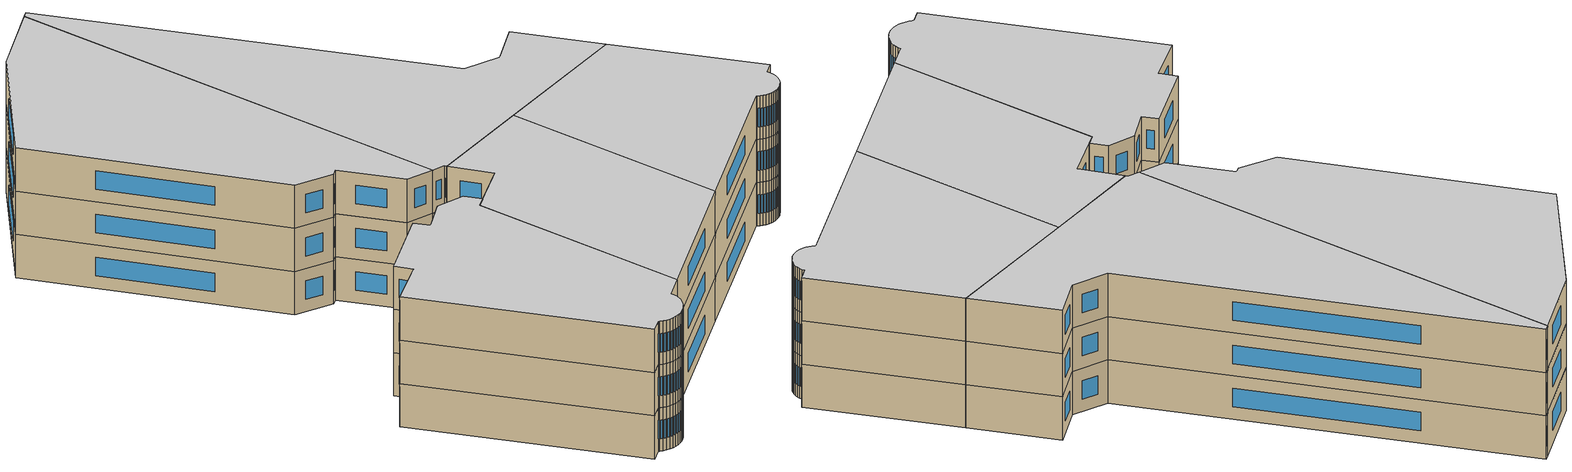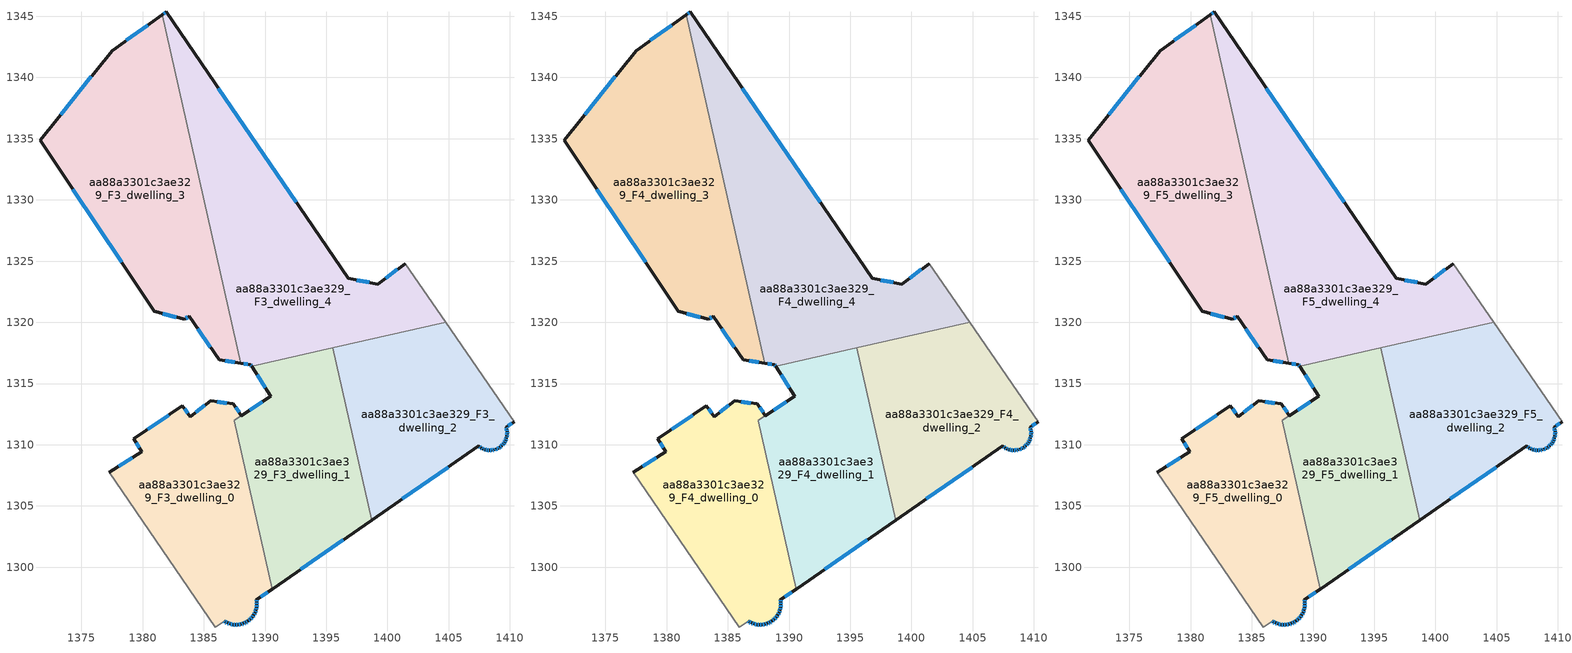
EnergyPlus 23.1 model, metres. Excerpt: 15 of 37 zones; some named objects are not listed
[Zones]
aa88a3301c3ae329_F3_dwelling_0
 floor to aa88a3301c3ae329_F2_dwelling_0 (EU_floor_Construction): 1388.07,1312.38 1387.47,1311.98 1390.57,1298.21 1389.29,1297.33 1389.32,1297.16 1389.33,1296.93 1389.31,1296.71 1389.26,1296.5 1389.18,1296.29 1389.08,1296.09 1388.95,1295.91 1388.8,1295.75 1388.62,1295.61 1388.56,1295.57 1388.44,1295.49 1388.23,1295.4 1388.02,1295.33 1387.8,1295.3 1387.58,1295.29 1387.36,1295.31 1387.15,1295.36 1386.94,1295.44 1386.74,1295.54 1386.66,1295.6 1385.93,1295.1 1377.29,1307.73 1379.92,1309.44 1379.29,1310.47 1383.25,1313.17 1383.87,1312.3 1385.57,1313.57 1387.41,1313.34 z9
 wall outside (EU_wall_Construction): 1388.07,1312.38 1387.41,1313.34 1385.57,1313.57 1383.87,1312.3 1383.25,1313.17 1379.29,1310.47 1379.92,1309.44 1377.29,1307.73 / 1386.66,1295.6 1386.74,1295.54 1386.94,1295.44 1387.15,1295.36 1387.36,1295.31 1387.58,1295.29 1387.8,1295.3 1388.02,1295.33 1388.23,1295.4 1388.44,1295.49 1388.56,1295.57 1388.62,1295.61 1388.8,1295.75 1388.95,1295.91 1389.08,1296.09 1389.18,1296.29 1389.26,1296.5 1389.31,1296.71 1389.33,1296.93 1389.32,1297.16 1389.29,1297.33 1390.57,1298.21 z9:12
 wall adiabatic (EU_wall_Construction): 1377.29,1307.73 1385.93,1295.1 1386.66,1295.6 z9:12
 wall to aa88a3301c3ae329_F3_dwelling_1 (EU_wall_Construction): 1390.57,1298.21 1387.47,1311.98 1388.07,1312.38 z9:12
 window (EU_Window_Construction): 1385.08,1313.21 1384.36,1312.67 / 1386.88,1313.4 1386.09,1313.5 / 1387.88,1312.65 1387.6,1313.06 / 1389.66,1297.58 1390.21,1297.96 / 1389.31,1297.2 1389.3,1297.28 / 1389.33,1297 1389.32,1297.09 / 1389.31,1296.78 1389.32,1296.87 / 1389.27,1296.56 1389.29,1296.65 / 1389.2,1296.35 1389.24,1296.44 / 1389.11,1296.15 1389.15,1296.23 / 1388.98,1295.96 1389.04,1296.04 / 1388.84,1295.8 1388.9,1295.87 / 1388.67,1295.65 1388.75,1295.71 / 1388.47,1295.51 1388.53,1295.54 / 1388.29,1295.43 1388.38,1295.46 / 1388.08,1295.35 1388.17,1295.38 / 1387.87,1295.31 1387.96,1295.32 / 1387.65,1295.29 1387.74,1295.29 / 1387.42,1295.3 1387.52,1295.29 / 1387.21,1295.35 1387.3,1295.32 / 1387,1295.42 1387.09,1295.38 / 1386.8,1295.51 1386.88,1295.47 / 1386.68,1295.58 1386.72,1295.56 / 1379.17,1308.95 1378.04,1308.22 / 1379.47,1310.18 1379.74,1309.74 / 1382.12,1312.4 1380.42,1311.25 / 1383.7,1312.55 1383.43,1312.93 z9.86:11.14
aa88a3301c3ae329_F3_dwelling_1
 floor to aa88a3301c3ae329_F2_dwelling_1 (EU_floor_Construction): 1395.53,1317.92 1398.71,1303.84 1390.57,1298.21 1387.47,1311.98 1390.47,1313.96 1388.9,1316.43 z9
 wall outside (EU_wall_Construction): 1390.57,1298.21 1398.71,1303.84 / 1388.9,1316.43 1390.47,1313.96 1388.07,1312.38 z9:12
 wall to aa88a3301c3ae329_F3_dwelling_2 (EU_wall_Construction): 1398.71,1303.84 1395.53,1317.92 z9:12
 wall to aa88a3301c3ae329_F3_dwelling_4 (EU_wall_Construction): 1395.53,1317.92 1388.9,1316.43 z9:12
 window (EU_Window_Construction): 1392.9,1299.82 1396.38,1302.24 / 1389.35,1315.72 1390.02,1314.67 / 1389.78,1313.51 1388.75,1312.83 z9.86:11.14
aa88a3301c3ae329_F3_dwelling_2
 floor to aa88a3301c3ae329_F2_dwelling_2 (EU_floor_Construction): 1404.76,1320 1410.34,1311.89 1409.69,1311.42 1409.74,1311.27 1409.77,1311.08 1409.78,1310.9 1409.76,1310.72 1409.72,1310.54 1409.65,1310.37 1409.57,1310.21 1409.46,1310.06 1409.33,1309.92 1409.19,1309.81 1409.16,1309.78 1409.04,1309.71 1408.87,1309.63 1408.7,1309.58 1408.51,1309.55 1408.33,1309.54 1408.15,1309.56 1407.97,1309.6 1407.8,1309.67 1407.64,1309.75 1407.49,1309.86 1407.44,1309.9 1398.71,1303.84 1395.53,1317.92 z9
 wall outside (EU_wall_Construction): 1398.71,1303.84 1407.44,1309.9 1407.49,1309.86 1407.64,1309.75 1407.8,1309.67 1407.97,1309.6 1408.15,1309.56 1408.33,1309.54 1408.51,1309.55 1408.7,1309.58 1408.87,1309.63 1409.04,1309.71 1409.16,1309.78 1409.19,1309.81 1409.33,1309.92 1409.46,1310.06 1409.57,1310.21 1409.65,1310.37 1409.72,1310.54 1409.76,1310.72 1409.78,1310.9 1409.77,1311.08 1409.74,1311.27 1409.69,1311.42 1410.34,1311.89 z9:12
 wall adiabatic (EU_wall_Construction): 1410.34,1311.89 1404.76,1320 z9:12
 wall to aa88a3301c3ae329_F3_dwelling_4 (EU_wall_Construction): 1404.76,1320 1395.53,1317.92 z9:12
 window (EU_Window_Construction): 1409.73,1311.31 1409.71,1311.37 / 1409.76,1311.14 1409.75,1311.21 / 1409.77,1310.95 1409.77,1311.03 / 1409.76,1310.77 1409.77,1310.85 / 1409.73,1310.59 1409.75,1310.67 / 1409.67,1310.42 1409.7,1310.49 / 1409.59,1310.25 1409.63,1310.32 / 1409.49,1310.1 1409.54,1310.16 / 1409.37,1309.96 1409.42,1310.02 / 1409.23,1309.84 1409.29,1309.89 / 1409.07,1309.73 1409.12,1309.76 / 1408.92,1309.65 1408.99,1309.69 / 1408.75,1309.59 1408.82,1309.62 / 1408.57,1309.56 1408.64,1309.57 / 1408.38,1309.54 1408.46,1309.55 / 1408.2,1309.56 1408.28,1309.55 / 1408.02,1309.59 1408.1,1309.57 / 1407.85,1309.65 1407.92,1309.62 / 1407.68,1309.73 1407.75,1309.69 / 1407.53,1309.83 1407.59,1309.78 / 1401.2,1305.57 1404.95,1308.17 / 1409.88,1311.55 1410.15,1311.75 z9.86:11.14
aa88a3301c3ae329_F3_dwelling_3
 floor to aa88a3301c3ae329_F2_dwelling_3 (EU_floor_Construction): 1381.61,1345.12 1388.02,1316.66 1386.24,1316.93 1383.79,1320.49 1383.44,1320.25 1380.94,1320.9 1371.61,1334.87 1377.5,1342.2 z9
 wall outside (EU_wall_Construction): 1381.61,1345.12 1377.5,1342.2 1371.61,1334.87 1380.94,1320.9 1383.44,1320.25 1383.79,1320.49 1386.24,1316.93 1388.02,1316.66 z9:12
 wall to aa88a3301c3ae329_F3_dwelling_4 (EU_wall_Construction): 1388.02,1316.66 1381.61,1345.12 z9:12
 window (EU_Window_Construction): 1381.66,1320.71 1382.73,1320.43 / 1374.28,1330.88 1378.28,1324.89 / 1375.82,1340.1 1373.3,1336.97 / 1380.43,1344.29 1378.67,1343.03 / 1386.75,1316.85 1387.51,1316.74 / 1384.49,1319.47 1385.54,1317.95 / 1383.54,1320.32 1383.69,1320.42 z9.86:11.14
aa88a3301c3ae329_F3_dwelling_4
 floor to aa88a3301c3ae329_F2_dwelling_4 (EU_floor_Construction): 1401.47,1324.8 1404.76,1320 1388.9,1316.43 1388.82,1316.54 1388.02,1316.66 1381.61,1345.12 1381.94,1345.36 1396.8,1323.58 1399.19,1323.13 z9
 wall outside (EU_wall_Construction): 1401.47,1324.8 1399.19,1323.13 1396.8,1323.58 1381.94,1345.36 1381.61,1345.12 / 1388.02,1316.66 1388.82,1316.54 1388.9,1316.43 z9:12
 wall adiabatic (EU_wall_Construction): 1404.76,1320 1401.47,1324.8 z9:12
 window (EU_Window_Construction): 1392.56,1329.81 1386.19,1339.14 / 1398.51,1323.26 1397.49,1323.45 / 1400.82,1324.32 1399.84,1323.61 / 1388.84,1316.51 1388.87,1316.46 / 1388.25,1316.63 1388.59,1316.58 / 1381.85,1345.29 1381.7,1345.19 z9.86:11.14
aa88a3301c3ae329_F4_dwelling_0
 floor to aa88a3301c3ae329_F3_dwelling_0 (EU_floor_Construction): 1388.07,1312.38 1387.47,1311.98 1390.57,1298.21 1389.29,1297.33 1389.32,1297.16 1389.33,1296.93 1389.31,1296.71 1389.26,1296.5 1389.18,1296.29 1389.08,1296.09 1388.95,1295.91 1388.8,1295.75 1388.62,1295.61 1388.56,1295.57 1388.44,1295.49 1388.23,1295.4 1388.02,1295.33 1387.8,1295.3 1387.58,1295.29 1387.36,1295.31 1387.15,1295.36 1386.94,1295.44 1386.74,1295.54 1386.66,1295.6 1385.93,1295.1 1377.29,1307.73 1379.92,1309.44 1379.29,1310.47 1383.25,1313.17 1383.87,1312.3 1385.57,1313.57 1387.41,1313.34 z12
 wall outside (EU_wall_Construction): 1388.07,1312.38 1387.41,1313.34 1385.57,1313.57 1383.87,1312.3 1383.25,1313.17 1379.29,1310.47 1379.92,1309.44 1377.29,1307.73 / 1386.66,1295.6 1386.74,1295.54 1386.94,1295.44 1387.15,1295.36 1387.36,1295.31 1387.58,1295.29 1387.8,1295.3 1388.02,1295.33 1388.23,1295.4 1388.44,1295.49 1388.56,1295.57 1388.62,1295.61 1388.8,1295.75 1388.95,1295.91 1389.08,1296.09 1389.18,1296.29 1389.26,1296.5 1389.31,1296.71 1389.33,1296.93 1389.32,1297.16 1389.29,1297.33 1390.57,1298.21 z12:15
 wall adiabatic (EU_wall_Construction): 1377.29,1307.73 1385.93,1295.1 1386.66,1295.6 z12:15
 wall to aa88a3301c3ae329_F4_dwelling_1 (EU_wall_Construction): 1390.57,1298.21 1387.47,1311.98 1388.07,1312.38 z12:15
 window (EU_Window_Construction): 1385.08,1313.21 1384.36,1312.67 / 1386.88,1313.4 1386.09,1313.5 / 1387.88,1312.65 1387.6,1313.06 / 1389.66,1297.58 1390.21,1297.96 / 1389.31,1297.2 1389.3,1297.28 / 1389.33,1297 1389.32,1297.09 / 1389.31,1296.78 1389.32,1296.87 / 1389.27,1296.56 1389.29,1296.65 / 1389.2,1296.35 1389.24,1296.44 / 1389.11,1296.15 1389.15,1296.23 / 1388.98,1295.96 1389.04,1296.04 / 1388.84,1295.8 1388.9,1295.87 / 1388.67,1295.65 1388.75,1295.71 / 1388.47,1295.51 1388.53,1295.54 / 1388.29,1295.43 1388.38,1295.46 / 1388.08,1295.35 1388.17,1295.38 / 1387.87,1295.31 1387.96,1295.32 / 1387.65,1295.29 1387.74,1295.29 / 1387.42,1295.3 1387.52,1295.29 / 1387.21,1295.35 1387.3,1295.32 / 1387,1295.42 1387.09,1295.38 / 1386.8,1295.51 1386.88,1295.47 / 1386.68,1295.58 1386.72,1295.56 / 1379.17,1308.95 1378.04,1308.22 / 1379.47,1310.18 1379.74,1309.74 / 1382.12,1312.4 1380.42,1311.25 / 1383.7,1312.55 1383.43,1312.93 z12.86:14.14
aa88a3301c3ae329_F4_dwelling_1
 floor to aa88a3301c3ae329_F3_dwelling_1 (EU_floor_Construction): 1395.53,1317.92 1398.71,1303.84 1390.57,1298.21 1387.47,1311.98 1390.47,1313.96 1388.9,1316.43 z12
 wall outside (EU_wall_Construction): 1390.57,1298.21 1398.71,1303.84 / 1388.9,1316.43 1390.47,1313.96 1388.07,1312.38 z12:15
 wall to aa88a3301c3ae329_F4_dwelling_2 (EU_wall_Construction): 1398.71,1303.84 1395.53,1317.92 z12:15
 wall to aa88a3301c3ae329_F4_dwelling_4 (EU_wall_Construction): 1395.53,1317.92 1388.9,1316.43 z12:15
 window (EU_Window_Construction): 1392.9,1299.82 1396.38,1302.24 / 1389.35,1315.72 1390.02,1314.67 / 1389.78,1313.51 1388.75,1312.83 z12.86:14.14
aa88a3301c3ae329_F4_dwelling_2
 floor to aa88a3301c3ae329_F3_dwelling_2 (EU_floor_Construction): 1404.76,1320 1410.34,1311.89 1409.69,1311.42 1409.74,1311.27 1409.77,1311.08 1409.78,1310.9 1409.76,1310.72 1409.72,1310.54 1409.65,1310.37 1409.57,1310.21 1409.46,1310.06 1409.33,1309.92 1409.19,1309.81 1409.16,1309.78 1409.04,1309.71 1408.87,1309.63 1408.7,1309.58 1408.51,1309.55 1408.33,1309.54 1408.15,1309.56 1407.97,1309.6 1407.8,1309.67 1407.64,1309.75 1407.49,1309.86 1407.44,1309.9 1398.71,1303.84 1395.53,1317.92 z12
 wall outside (EU_wall_Construction): 1398.71,1303.84 1407.44,1309.9 1407.49,1309.86 1407.64,1309.75 1407.8,1309.67 1407.97,1309.6 1408.15,1309.56 1408.33,1309.54 1408.51,1309.55 1408.7,1309.58 1408.87,1309.63 1409.04,1309.71 1409.16,1309.78 1409.19,1309.81 1409.33,1309.92 1409.46,1310.06 1409.57,1310.21 1409.65,1310.37 1409.72,1310.54 1409.76,1310.72 1409.78,1310.9 1409.77,1311.08 1409.74,1311.27 1409.69,1311.42 1410.34,1311.89 z12:15
 wall adiabatic (EU_wall_Construction): 1410.34,1311.89 1404.76,1320 z12:15
 wall to aa88a3301c3ae329_F4_dwelling_4 (EU_wall_Construction): 1404.76,1320 1395.53,1317.92 z12:15
 window (EU_Window_Construction): 1409.73,1311.31 1409.71,1311.37 / 1409.76,1311.14 1409.75,1311.21 / 1409.77,1310.95 1409.77,1311.03 / 1409.76,1310.77 1409.77,1310.85 / 1409.73,1310.59 1409.75,1310.67 / 1409.67,1310.42 1409.7,1310.49 / 1409.59,1310.25 1409.63,1310.32 / 1409.49,1310.1 1409.54,1310.16 / 1409.37,1309.96 1409.42,1310.02 / 1409.23,1309.84 1409.29,1309.89 / 1409.07,1309.73 1409.12,1309.76 / 1408.92,1309.65 1408.99,1309.69 / 1408.75,1309.59 1408.82,1309.62 / 1408.57,1309.56 1408.64,1309.57 / 1408.38,1309.54 1408.46,1309.55 / 1408.2,1309.56 1408.28,1309.55 / 1408.02,1309.59 1408.1,1309.57 / 1407.85,1309.65 1407.92,1309.62 / 1407.68,1309.73 1407.75,1309.69 / 1407.53,1309.83 1407.59,1309.78 / 1401.2,1305.57 1404.95,1308.17 / 1409.88,1311.55 1410.15,1311.75 z12.86:14.14
aa88a3301c3ae329_F4_dwelling_3
 floor to aa88a3301c3ae329_F3_dwelling_3 (EU_floor_Construction): 1381.61,1345.12 1388.02,1316.66 1386.24,1316.93 1383.79,1320.49 1383.44,1320.25 1380.94,1320.9 1371.61,1334.87 1377.5,1342.2 z12
 wall outside (EU_wall_Construction): 1381.61,1345.12 1377.5,1342.2 1371.61,1334.87 1380.94,1320.9 1383.44,1320.25 1383.79,1320.49 1386.24,1316.93 1388.02,1316.66 z12:15
 wall to aa88a3301c3ae329_F4_dwelling_4 (EU_wall_Construction): 1388.02,1316.66 1381.61,1345.12 z12:15
 window (EU_Window_Construction): 1381.66,1320.71 1382.73,1320.43 / 1374.28,1330.88 1378.28,1324.89 / 1375.82,1340.1 1373.3,1336.97 / 1380.43,1344.29 1378.67,1343.03 / 1386.75,1316.85 1387.51,1316.74 / 1384.49,1319.47 1385.54,1317.95 / 1383.54,1320.32 1383.69,1320.42 z12.86:14.14
aa88a3301c3ae329_F4_dwelling_4
 floor to aa88a3301c3ae329_F3_dwelling_4 (EU_floor_Construction): 1401.47,1324.8 1404.76,1320 1388.9,1316.43 1388.82,1316.54 1388.02,1316.66 1381.61,1345.12 1381.94,1345.36 1396.8,1323.58 1399.19,1323.13 z12
 wall outside (EU_wall_Construction): 1401.47,1324.8 1399.19,1323.13 1396.8,1323.58 1381.94,1345.36 1381.61,1345.12 / 1388.02,1316.66 1388.82,1316.54 1388.9,1316.43 z12:15
 wall adiabatic (EU_wall_Construction): 1404.76,1320 1401.47,1324.8 z12:15
 window (EU_Window_Construction): 1392.56,1329.81 1386.19,1339.14 / 1398.51,1323.26 1397.49,1323.45 / 1400.82,1324.32 1399.84,1323.61 / 1388.84,1316.51 1388.87,1316.46 / 1388.25,1316.63 1388.59,1316.58 / 1381.85,1345.29 1381.7,1345.19 z12.86:14.14
aa88a3301c3ae329_F5_dwelling_0
 floor to aa88a3301c3ae329_F4_dwelling_0 (EU_floor_Construction): 1388.07,1312.38 1387.47,1311.98 1390.57,1298.21 1389.29,1297.33 1389.32,1297.16 1389.33,1296.93 1389.31,1296.71 1389.26,1296.5 1389.18,1296.29 1389.08,1296.09 1388.95,1295.91 1388.8,1295.75 1388.62,1295.61 1388.56,1295.57 1388.44,1295.49 1388.23,1295.4 1388.02,1295.33 1387.8,1295.3 1387.58,1295.29 1387.36,1295.31 1387.15,1295.36 1386.94,1295.44 1386.74,1295.54 1386.66,1295.6 1385.93,1295.1 1377.29,1307.73 1379.92,1309.44 1379.29,1310.47 1383.25,1313.17 1383.87,1312.3 1385.57,1313.57 1387.41,1313.34 z15
 wall outside (EU_wall_Construction): 1388.07,1312.38 1387.41,1313.34 1385.57,1313.57 1383.87,1312.3 1383.25,1313.17 1379.29,1310.47 1379.92,1309.44 1377.29,1307.73 / 1386.66,1295.6 1386.74,1295.54 1386.94,1295.44 1387.15,1295.36 1387.36,1295.31 1387.58,1295.29 1387.8,1295.3 1388.02,1295.33 1388.23,1295.4 1388.44,1295.49 1388.56,1295.57 1388.62,1295.61 1388.8,1295.75 1388.95,1295.91 1389.08,1296.09 1389.18,1296.29 1389.26,1296.5 1389.31,1296.71 1389.33,1296.93 1389.32,1297.16 1389.29,1297.33 1390.57,1298.21 z15:18
 wall adiabatic (EU_wall_Construction): 1377.29,1307.73 1385.93,1295.1 1386.66,1295.6 z15:18
 wall to aa88a3301c3ae329_F5_dwelling_1 (EU_wall_Construction): 1390.57,1298.21 1387.47,1311.98 1388.07,1312.38 z15:18
 window (EU_Window_Construction): 1385.08,1313.21 1384.36,1312.67 / 1386.88,1313.4 1386.09,1313.5 / 1387.88,1312.65 1387.6,1313.06 / 1389.66,1297.58 1390.21,1297.96 / 1389.31,1297.2 1389.3,1297.28 / 1389.33,1297 1389.32,1297.09 / 1389.31,1296.78 1389.32,1296.87 / 1389.27,1296.56 1389.29,1296.65 / 1389.2,1296.35 1389.24,1296.44 / 1389.11,1296.15 1389.15,1296.23 / 1388.98,1295.96 1389.04,1296.04 / 1388.84,1295.8 1388.9,1295.87 / 1388.67,1295.65 1388.75,1295.71 / 1388.47,1295.51 1388.53,1295.54 / 1388.29,1295.43 1388.38,1295.46 / 1388.08,1295.35 1388.17,1295.38 / 1387.87,1295.31 1387.96,1295.32 / 1387.65,1295.29 1387.74,1295.29 / 1387.42,1295.3 1387.52,1295.29 / 1387.21,1295.35 1387.3,1295.32 / 1387,1295.42 1387.09,1295.38 / 1386.8,1295.51 1386.88,1295.47 / 1386.68,1295.58 1386.72,1295.56 / 1379.17,1308.95 1378.04,1308.22 / 1379.47,1310.18 1379.74,1309.74 / 1382.12,1312.4 1380.42,1311.25 / 1383.7,1312.55 1383.43,1312.93 z15.86:17.14
 ceiling to aa88a3301c3ae329_F6_dwelling_0 (EU_floor_Construction): 1389.08,1296.09 1389.18,1296.29 1389.26,1296.5 1389.31,1296.71 1389.33,1296.93 1389.32,1297.16 1389.29,1297.33 1390.57,1298.21 1387.47,1311.98 1388.07,1312.38 1387.41,1313.34 1385.57,1313.57 1383.87,1312.3 1383.25,1313.17 1379.29,1310.47 1379.92,1309.44 1377.29,1307.73 1385.93,1295.1 1386.66,1295.6 1386.74,1295.54 1386.94,1295.44 1387.15,1295.36 1387.36,1295.31 1387.58,1295.29 1387.8,1295.3 1388.02,1295.33 1388.23,1295.4 1388.44,1295.49 1388.56,1295.57 1388.62,1295.61 1388.8,1295.75 1388.95,1295.91 z18
aa88a3301c3ae329_F5_dwelling_1
 floor to aa88a3301c3ae329_F4_dwelling_1 (EU_floor_Construction): 1395.53,1317.92 1398.71,1303.84 1390.57,1298.21 1387.47,1311.98 1390.47,1313.96 1388.9,1316.43 z15
 wall outside (EU_wall_Construction): 1390.57,1298.21 1398.71,1303.84 / 1388.9,1316.43 1390.47,1313.96 1388.07,1312.38 z15:18
 wall to aa88a3301c3ae329_F5_dwelling_2 (EU_wall_Construction): 1398.71,1303.84 1395.53,1317.92 z15:18
 wall to aa88a3301c3ae329_F5_dwelling_4 (EU_wall_Construction): 1395.53,1317.92 1388.9,1316.43 z15:18
 window (EU_Window_Construction): 1392.9,1299.82 1396.38,1302.24 / 1389.35,1315.72 1390.02,1314.67 / 1389.78,1313.51 1388.75,1312.83 z15.86:17.14
 ceiling to aa88a3301c3ae329_F6_dwelling_1 (EU_floor_Construction): 1398.71,1303.84 1395.53,1317.92 1388.9,1316.43 1390.47,1313.96 1387.47,1311.98 1390.57,1298.21 z18
aa88a3301c3ae329_F5_dwelling_2
 floor to aa88a3301c3ae329_F4_dwelling_2 (EU_floor_Construction): 1404.76,1320 1410.34,1311.89 1409.69,1311.42 1409.74,1311.27 1409.77,1311.08 1409.78,1310.9 1409.76,1310.72 1409.72,1310.54 1409.65,1310.37 1409.57,1310.21 1409.46,1310.06 1409.33,1309.92 1409.19,1309.81 1409.16,1309.78 1409.04,1309.71 1408.87,1309.63 1408.7,1309.58 1408.51,1309.55 1408.33,1309.54 1408.15,1309.56 1407.97,1309.6 1407.8,1309.67 1407.64,1309.75 1407.49,1309.86 1407.44,1309.9 1398.71,1303.84 1395.53,1317.92 z15
 wall outside (EU_wall_Construction): 1398.71,1303.84 1407.44,1309.9 1407.49,1309.86 1407.64,1309.75 1407.8,1309.67 1407.97,1309.6 1408.15,1309.56 1408.33,1309.54 1408.51,1309.55 1408.7,1309.58 1408.87,1309.63 1409.04,1309.71 1409.16,1309.78 1409.19,1309.81 1409.33,1309.92 1409.46,1310.06 1409.57,1310.21 1409.65,1310.37 1409.72,1310.54 1409.76,1310.72 1409.78,1310.9 1409.77,1311.08 1409.74,1311.27 1409.69,1311.42 1410.34,1311.89 z15:18
 wall adiabatic (EU_wall_Construction): 1410.34,1311.89 1404.76,1320 z15:18
 wall to aa88a3301c3ae329_F5_dwelling_4 (EU_wall_Construction): 1404.76,1320 1395.53,1317.92 z15:18
 window (EU_Window_Construction): 1409.73,1311.31 1409.71,1311.37 / 1409.76,1311.14 1409.75,1311.21 / 1409.77,1310.95 1409.77,1311.03 / 1409.76,1310.77 1409.77,1310.85 / 1409.73,1310.59 1409.75,1310.67 / 1409.67,1310.42 1409.7,1310.49 / 1409.59,1310.25 1409.63,1310.32 / 1409.49,1310.1 1409.54,1310.16 / 1409.37,1309.96 1409.42,1310.02 / 1409.23,1309.84 1409.29,1309.89 / 1409.07,1309.73 1409.12,1309.76 / 1408.92,1309.65 1408.99,1309.69 / 1408.75,1309.59 1408.82,1309.62 / 1408.57,1309.56 1408.64,1309.57 / 1408.38,1309.54 1408.46,1309.55 / 1408.2,1309.56 1408.28,1309.55 / 1408.02,1309.59 1408.1,1309.57 / 1407.85,1309.65 1407.92,1309.62 / 1407.68,1309.73 1407.75,1309.69 / 1407.53,1309.83 1407.59,1309.78 / 1401.2,1305.57 1404.95,1308.17 / 1409.88,1311.55 1410.15,1311.75 z15.86:17.14
 ceiling to aa88a3301c3ae329_F6_dwelling_2 (EU_floor_Construction): 1408.7,1309.58 1408.87,1309.63 1409.04,1309.71 1409.16,1309.78 1409.19,1309.81 1409.33,1309.92 1409.46,1310.06 1409.57,1310.21 1409.65,1310.37 1409.72,1310.54 1409.76,1310.72 1409.78,1310.9 1409.77,1311.08 1409.74,1311.27 1409.69,1311.42 1410.34,1311.89 1404.76,1320 1395.53,1317.92 1398.71,1303.84 1407.44,1309.9 1407.49,1309.86 1407.64,1309.75 1407.8,1309.67 1407.97,1309.6 1408.15,1309.56 1408.33,1309.54 1408.51,1309.55 z18
aa88a3301c3ae329_F5_dwelling_3
 floor to aa88a3301c3ae329_F4_dwelling_3 (EU_floor_Construction): 1381.61,1345.12 1388.02,1316.66 1386.24,1316.93 1383.79,1320.49 1383.44,1320.25 1380.94,1320.9 1371.61,1334.87 1377.5,1342.2 z15
 wall outside (EU_wall_Construction): 1381.61,1345.12 1377.5,1342.2 1371.61,1334.87 1380.94,1320.9 1383.44,1320.25 1383.79,1320.49 1386.24,1316.93 1388.02,1316.66 z15:18
 wall to aa88a3301c3ae329_F5_dwelling_4 (EU_wall_Construction): 1388.02,1316.66 1381.61,1345.12 z15:18
 window (EU_Window_Construction): 1381.66,1320.71 1382.73,1320.43 / 1374.28,1330.88 1378.28,1324.89 / 1375.82,1340.1 1373.3,1336.97 / 1380.43,1344.29 1378.67,1343.03 / 1386.75,1316.85 1387.51,1316.74 / 1384.49,1319.47 1385.54,1317.95 / 1383.54,1320.32 1383.69,1320.42 z15.86:17.14
 ceiling to aa88a3301c3ae329_F6_dwelling_3 (EU_floor_Construction): 1388.02,1316.66 1381.61,1345.12 1377.5,1342.2 1371.61,1334.87 1380.94,1320.9 1383.44,1320.25 1383.79,1320.49 1386.24,1316.93 z18
aa88a3301c3ae329_F5_dwelling_4
 floor to aa88a3301c3ae329_F4_dwelling_4 (EU_floor_Construction): 1401.47,1324.8 1404.76,1320 1388.9,1316.43 1388.82,1316.54 1388.02,1316.66 1381.61,1345.12 1381.94,1345.36 1396.8,1323.58 1399.19,1323.13 z15
 wall outside (EU_wall_Construction): 1401.47,1324.8 1399.19,1323.13 1396.8,1323.58 1381.94,1345.36 1381.61,1345.12 / 1388.02,1316.66 1388.82,1316.54 1388.9,1316.43 z15:18
 wall adiabatic (EU_wall_Construction): 1404.76,1320 1401.47,1324.8 z15:18
 window (EU_Window_Construction): 1392.56,1329.81 1386.19,1339.14 / 1398.51,1323.26 1397.49,1323.45 / 1400.82,1324.32 1399.84,1323.61 / 1388.84,1316.51 1388.87,1316.46 / 1388.25,1316.63 1388.59,1316.58 / 1381.85,1345.29 1381.7,1345.19 z15.86:17.14
 ceiling to aa88a3301c3ae329_F6_dwelling_4 (EU_floor_Construction): 1404.76,1320 1401.47,1324.8 1399.19,1323.13 1396.8,1323.58 1381.94,1345.36 1381.61,1345.12 1388.02,1316.66 1388.82,1316.54 1388.9,1316.43 z18
[Building]
EU S2 Campaign: North Axis=0; Terrain=City; Solar Distribution=FullExterior
[Site:Location]
Helsinki-Vantaa.AP: Latitude=60.317; Longitude=24.963; Time Zone=2; Elevation=54.6
[SizingPeriod:WeatherFileDays]
AnnualSizingPeriod: Begin Month=1; Begin Day of Month=1; End Month=12; End Day of Month=31; Day of Week for Start Day=Monday; Use Weather File Daylight Saving Period=No; Use Weather File Rain and Snow Indicators=No
[MATERIAL]
EU_InternalMass_Material: Roughness=MediumRough; Thickness=0.1; Conductivity=1; Density=1800; Specific Heat=900; Thermal Absorptance=0.9; Solar Absorptance=0.7; Visible Absorptance=0.7
[MATERIAL:NOMASS] Roughness=MediumRough; Thermal Absorptance=0.9; Solar Absorptance=0.7; Visible Absorptance=0.7
Name | Thermal Resistance
EU_wall_NoMass | 1.10183
EU_floor_NoMass | 1.70606
[WINDOWMATERIAL:SIMPLEGLAZINGSYSTEM]
EU_Window_SimpleGlazing: UFactor=3.11035; Solar Heat Gain Coefficient=0.8; Visible Transmittance=0.8
[CONSTRUCTION]
EU_wall_Construction: EU_wall_NoMass
EU_floor_Construction: EU_floor_NoMass
EU_Window_Construction: EU_Window_SimpleGlazing
EU_InternalMass_Construction: EU_InternalMass_Material
[ZONE] Type=1; Multiplier=1; Ceiling Height=autocalculate; Floor Area=autocalculate; Part of Total Floor Area=Yes
Name | Volume
aa88a3301c3ae329_F3_dwelling_0; aa88a3301c3ae329_F4_dwelling_0; aa88a3301c3ae329_F5_dwelling_0 | 421.584
aa88a3301c3ae329_F3_dwelling_1; aa88a3301c3ae329_F4_dwelling_1; aa88a3301c3ae329_F5_dwelling_1 | 418.059
aa88a3301c3ae329_F3_dwelling_2; aa88a3301c3ae329_F4_dwelling_2; aa88a3301c3ae329_F5_dwelling_2 | 419.837
aa88a3301c3ae329_F3_dwelling_3; aa88a3301c3ae329_F4_dwelling_3; aa88a3301c3ae329_F5_dwelling_3 | 629.744
aa88a3301c3ae329_F3_dwelling_4; aa88a3301c3ae329_F4_dwelling_4; aa88a3301c3ae329_F5_dwelling_4 | 629.7
[INTERNALMASS] Construction=EU_InternalMass_Construction
Name | Zone or ZoneList | Surface Area
aa88a3301c3ae329_F3_dwelling_0_EU_InternalMass | aa88a3301c3ae329_F3_dwelling_0 | 140.528
aa88a3301c3ae329_F3_dwelling_1_EU_InternalMass | aa88a3301c3ae329_F3_dwelling_1 | 139.355
aa88a3301c3ae329_F3_dwelling_2_EU_InternalMass | aa88a3301c3ae329_F3_dwelling_2 | 139.945
aa88a3301c3ae329_F3_dwelling_3_EU_InternalMass | aa88a3301c3ae329_F3_dwelling_3 | 209.915
aa88a3301c3ae329_F3_dwelling_4_EU_InternalMass | aa88a3301c3ae329_F3_dwelling_4 | 209.9
aa88a3301c3ae329_F4_dwelling_0_EU_InternalMass | aa88a3301c3ae329_F4_dwelling_0 | 140.528
aa88a3301c3ae329_F4_dwelling_1_EU_InternalMass | aa88a3301c3ae329_F4_dwelling_1 | 139.355
aa88a3301c3ae329_F4_dwelling_2_EU_InternalMass | aa88a3301c3ae329_F4_dwelling_2 | 139.945
aa88a3301c3ae329_F4_dwelling_3_EU_InternalMass | aa88a3301c3ae329_F4_dwelling_3 | 209.915
aa88a3301c3ae329_F4_dwelling_4_EU_InternalMass | aa88a3301c3ae329_F4_dwelling_4 | 209.9
aa88a3301c3ae329_F5_dwelling_0_EU_InternalMass | aa88a3301c3ae329_F5_dwelling_0 | 140.528
aa88a3301c3ae329_F5_dwelling_1_EU_InternalMass | aa88a3301c3ae329_F5_dwelling_1 | 139.355
aa88a3301c3ae329_F5_dwelling_2_EU_InternalMass | aa88a3301c3ae329_F5_dwelling_2 | 139.945
aa88a3301c3ae329_F5_dwelling_3_EU_InternalMass | aa88a3301c3ae329_F5_dwelling_3 | 209.915
aa88a3301c3ae329_F5_dwelling_4_EU_InternalMass | aa88a3301c3ae329_F5_dwelling_4 | 209.9
[OTHEREQUIPMENT] Fuel Type=Electricity; Design Level Calculation Method=Watts/Area; Power per Zone Floor Area=1; Fraction Latent=0; Fraction Radiant=0; Fraction Lost=0; Carbon Dioxide Generation Rate=0; EndUse Subcategory=EU_Step8_InternalGains
Name | Zone or ZoneList or Space or SpaceList | Schedule
EU_Step8_InternalGain_aa88a3301c3ae329_F3_dwelling_0_f000 | aa88a3301c3ae329_F3_dwelling_0 | EU_Step8_GainSchedule_aa88a3301c3ae329_F3_dwelling_0_f000
EU_Step8_InternalGain_aa88a3301c3ae329_F3_dwelling_1_f000 | aa88a3301c3ae329_F3_dwelling_1 | EU_Step8_GainSchedule_aa88a3301c3ae329_F3_dwelling_1_f000
EU_Step8_InternalGain_aa88a3301c3ae329_F3_dwelling_2_f000 | aa88a3301c3ae329_F3_dwelling_2 | EU_Step8_GainSchedule_aa88a3301c3ae329_F3_dwelling_2_f000
EU_Step8_InternalGain_aa88a3301c3ae329_F3_dwelling_3_f000 | aa88a3301c3ae329_F3_dwelling_3 | EU_Step8_GainSchedule_aa88a3301c3ae329_F3_dwelling_3_f000
EU_Step8_InternalGain_aa88a3301c3ae329_F3_dwelling_4_f000 | aa88a3301c3ae329_F3_dwelling_4 | EU_Step8_GainSchedule_aa88a3301c3ae329_F3_dwelling_4_f000
EU_Step8_InternalGain_aa88a3301c3ae329_F4_dwelling_0_f000 | aa88a3301c3ae329_F4_dwelling_0 | EU_Step8_GainSchedule_aa88a3301c3ae329_F4_dwelling_0_f000
EU_Step8_InternalGain_aa88a3301c3ae329_F4_dwelling_1_f000 | aa88a3301c3ae329_F4_dwelling_1 | EU_Step8_GainSchedule_aa88a3301c3ae329_F4_dwelling_1_f000
EU_Step8_InternalGain_aa88a3301c3ae329_F4_dwelling_2_f000 | aa88a3301c3ae329_F4_dwelling_2 | EU_Step8_GainSchedule_aa88a3301c3ae329_F4_dwelling_2_f000
EU_Step8_InternalGain_aa88a3301c3ae329_F4_dwelling_3_f000 | aa88a3301c3ae329_F4_dwelling_3 | EU_Step8_GainSchedule_aa88a3301c3ae329_F4_dwelling_3_f000
EU_Step8_InternalGain_aa88a3301c3ae329_F4_dwelling_4_f000 | aa88a3301c3ae329_F4_dwelling_4 | EU_Step8_GainSchedule_aa88a3301c3ae329_F4_dwelling_4_f000
EU_Step8_InternalGain_aa88a3301c3ae329_F5_dwelling_0_f000 | aa88a3301c3ae329_F5_dwelling_0 | EU_Step8_GainSchedule_aa88a3301c3ae329_F5_dwelling_0_f000
EU_Step8_InternalGain_aa88a3301c3ae329_F5_dwelling_1_f000 | aa88a3301c3ae329_F5_dwelling_1 | EU_Step8_GainSchedule_aa88a3301c3ae329_F5_dwelling_1_f000
EU_Step8_InternalGain_aa88a3301c3ae329_F5_dwelling_2_f000 | aa88a3301c3ae329_F5_dwelling_2 | EU_Step8_GainSchedule_aa88a3301c3ae329_F5_dwelling_2_f000
EU_Step8_InternalGain_aa88a3301c3ae329_F5_dwelling_3_f000 | aa88a3301c3ae329_F5_dwelling_3 | EU_Step8_GainSchedule_aa88a3301c3ae329_F5_dwelling_3_f000
EU_Step8_InternalGain_aa88a3301c3ae329_F5_dwelling_4_f000 | aa88a3301c3ae329_F5_dwelling_4 | EU_Step8_GainSchedule_aa88a3301c3ae329_F5_dwelling_4_f000
[ZONEVENTILATION:DESIGNFLOWRATE] Schedule=EU_AlwaysOn; Design Flow Rate Calculation Method=AirChanges/Hour; Air Changes per Hour=0.756316; Ventilation Type=Natural; Fan Pressure Rise=0; Fan Total Efficiency=1; Constant Term Coefficient=1; Temperature Term Coefficient=0; Velocity Term Coefficient=0; Velocity Squared Term Coefficient=0; Minimum Indoor Temperature=-100; Maximum Indoor Temperature=100; Delta Temperature=-100; Minimum Outdoor Temperature=-100; Maximum Outdoor Temperature=100; Maximum Wind Speed=40
Name | Zone or ZoneList or Space or SpaceList
EU_ConstantAir_aa88a3301c3ae329_F3_dwelling_0 | aa88a3301c3ae329_F3_dwelling_0
EU_ConstantAir_aa88a3301c3ae329_F3_dwelling_1 | aa88a3301c3ae329_F3_dwelling_1
EU_ConstantAir_aa88a3301c3ae329_F3_dwelling_2 | aa88a3301c3ae329_F3_dwelling_2
EU_ConstantAir_aa88a3301c3ae329_F3_dwelling_3 | aa88a3301c3ae329_F3_dwelling_3
EU_ConstantAir_aa88a3301c3ae329_F3_dwelling_4 | aa88a3301c3ae329_F3_dwelling_4
EU_ConstantAir_aa88a3301c3ae329_F4_dwelling_0 | aa88a3301c3ae329_F4_dwelling_0
EU_ConstantAir_aa88a3301c3ae329_F4_dwelling_1 | aa88a3301c3ae329_F4_dwelling_1
EU_ConstantAir_aa88a3301c3ae329_F4_dwelling_2 | aa88a3301c3ae329_F4_dwelling_2
EU_ConstantAir_aa88a3301c3ae329_F4_dwelling_3 | aa88a3301c3ae329_F4_dwelling_3
EU_ConstantAir_aa88a3301c3ae329_F4_dwelling_4 | aa88a3301c3ae329_F4_dwelling_4
EU_ConstantAir_aa88a3301c3ae329_F5_dwelling_0 | aa88a3301c3ae329_F5_dwelling_0
EU_ConstantAir_aa88a3301c3ae329_F5_dwelling_1 | aa88a3301c3ae329_F5_dwelling_1
EU_ConstantAir_aa88a3301c3ae329_F5_dwelling_2 | aa88a3301c3ae329_F5_dwelling_2
EU_ConstantAir_aa88a3301c3ae329_F5_dwelling_3 | aa88a3301c3ae329_F5_dwelling_3
EU_ConstantAir_aa88a3301c3ae329_F5_dwelling_4 | aa88a3301c3ae329_F5_dwelling_4
[HVACTEMPLATE:ZONE:IDEALLOADSAIRSYSTEM] System Availability Schedule=EU_AlwaysOn; Maximum Heating Supply Air Temperature=50; Minimum Cooling Supply Air Temperature=13; Maximum Heating Supply Air Humidity Ratio=0.0156; Minimum Cooling Supply Air Humidity Ratio=0.0077; Heating Limit=NoLimit; Cooling Limit=NoLimit; Heating Availability Schedule=EU_AlwaysOn; Cooling Availability Schedule=EU_CoolingOff; Dehumidification Control Type=ConstantSensibleHeatRatio; Cooling Sensible Heat Ratio=0.7; Dehumidification Setpoint=60; Humidification Control Type=None; Humidification Setpoint=30; Outdoor Air Method=None; Outdoor Air Flow Rate per Person=0.00944; Outdoor Air Flow Rate per Zone Floor Area=0; Outdoor Air Flow Rate per Zone=0; Demand Controlled Ventilation Type=None; Outdoor Air Economizer Type=NoEconomizer; Heat Recovery Type=None; Sensible Heat Recovery Effectiveness=0.7; Latent Heat Recovery Effectiveness=0.65
Name | Template Thermostat
aa88a3301c3ae329_F3_dwelling_0 | EU_HeatOnly_aa88a3301c3ae329_F3_dwelling_0
aa88a3301c3ae329_F3_dwelling_1 | EU_HeatOnly_aa88a3301c3ae329_F3_dwelling_1
aa88a3301c3ae329_F3_dwelling_2 | EU_HeatOnly_aa88a3301c3ae329_F3_dwelling_2
aa88a3301c3ae329_F3_dwelling_3 | EU_HeatOnly_aa88a3301c3ae329_F3_dwelling_3
aa88a3301c3ae329_F3_dwelling_4 | EU_HeatOnly_aa88a3301c3ae329_F3_dwelling_4
aa88a3301c3ae329_F4_dwelling_0 | EU_HeatOnly_aa88a3301c3ae329_F4_dwelling_0
aa88a3301c3ae329_F4_dwelling_1 | EU_HeatOnly_aa88a3301c3ae329_F4_dwelling_1
aa88a3301c3ae329_F4_dwelling_2 | EU_HeatOnly_aa88a3301c3ae329_F4_dwelling_2
aa88a3301c3ae329_F4_dwelling_3 | EU_HeatOnly_aa88a3301c3ae329_F4_dwelling_3
aa88a3301c3ae329_F4_dwelling_4 | EU_HeatOnly_aa88a3301c3ae329_F4_dwelling_4
aa88a3301c3ae329_F5_dwelling_0 | EU_HeatOnly_aa88a3301c3ae329_F5_dwelling_0
aa88a3301c3ae329_F5_dwelling_1 | EU_HeatOnly_aa88a3301c3ae329_F5_dwelling_1
aa88a3301c3ae329_F5_dwelling_2 | EU_HeatOnly_aa88a3301c3ae329_F5_dwelling_2
aa88a3301c3ae329_F5_dwelling_3 | EU_HeatOnly_aa88a3301c3ae329_F5_dwelling_3
aa88a3301c3ae329_F5_dwelling_4 | EU_HeatOnly_aa88a3301c3ae329_F5_dwelling_4
[SIZING:ZONE] Zone Cooling Design Supply Air Temperature Input Method=SupplyAirTemperature; Zone Cooling Design Supply Air Temperature=13; Zone Heating Design Supply Air Temperature Input Method=SupplyAirTemperature; Zone Heating Design Supply Air Temperature=50; Zone Cooling Design Supply Air Humidity Ratio=0.008; Zone Heating Design Supply Air Humidity Ratio=0.008; Cooling Design Air Flow Method=DesignDay; Cooling Design Air Flow Rate=0; Cooling Minimum Air Flow per Zone Floor Area=0.000762; Cooling Minimum Air Flow=0; Cooling Minimum Air Flow Fraction=0.2; Heating Design Air Flow Method=DesignDay; Heating Design Air Flow Rate=0; Heating Maximum Air Flow per Zone Floor Area=0.002032; Heating Maximum Air Flow=0.141576; Heating Maximum Air Flow Fraction=0.3; Account for Dedicated Outdoor Air System=No; Dedicated Outdoor Air System Control Strategy=NeutralSupplyAir; Dedicated Outdoor Air Low Setpoint Temperature for Design=autosize; Dedicated Outdoor Air High Setpoint Temperature for Design=autosize; Zone Load Sizing Method=Sensible Load Only No Latent Load; Zone Latent Cooling Design Supply Air Humidity Ratio Input Method=HumidityRatioDifference; Zone Cooling Design Supply Air Humidity Ratio Difference=0.005; Zone Latent Heating Design Supply Air Humidity Ratio Input Method=HumidityRatioDifference; Zone Humidification Design Supply Air Humidity Ratio Difference=0.005
aa88a3301c3ae329_F3_dwelling_0; aa88a3301c3ae329_F3_dwelling_1; aa88a3301c3ae329_F3_dwelling_2; aa88a3301c3ae329_F3_dwelling_3; aa88a3301c3ae329_F3_dwelling_4; aa88a3301c3ae329_F4_dwelling_0; aa88a3301c3ae329_F4_dwelling_1; aa88a3301c3ae329_F4_dwelling_2; aa88a3301c3ae329_F4_dwelling_3; aa88a3301c3ae329_F4_dwelling_4; aa88a3301c3ae329_F5_dwelling_0; aa88a3301c3ae329_F5_dwelling_1; aa88a3301c3ae329_F5_dwelling_2; aa88a3301c3ae329_F5_dwelling_3; aa88a3301c3ae329_F5_dwelling_4
[SCHEDULE:CONSTANT]
Name | Hourly Value
EU_AlwaysOn | 1
EU_CoolingOff | 0
[SCHEDULE:FILE] Column Number=1; Rows to Skip at Top=0; Number of Hours of Data=8760; Column Separator=Comma; Interpolate to Timestep=No; Minutes per Item=60; Adjust Schedule for Daylight Savings=Yes
Name | File
EU_Step8_GainSchedule_aa88a3301c3ae329_F3_dwelling_0_f000 | ../../schedules/aa88a3301c3ae329/aa88a3301c3ae329_F3_dwelling_0_f000_gain.csv
EU_Step8_GainSchedule_aa88a3301c3ae329_F3_dwelling_1_f000 | ../../schedules/aa88a3301c3ae329/aa88a3301c3ae329_F3_dwelling_1_f000_gain.csv
EU_Step8_GainSchedule_aa88a3301c3ae329_F3_dwelling_2_f000 | ../../schedules/aa88a3301c3ae329/aa88a3301c3ae329_F3_dwelling_2_f000_gain.csv
EU_Step8_GainSchedule_aa88a3301c3ae329_F3_dwelling_3_f000 | ../../schedules/aa88a3301c3ae329/aa88a3301c3ae329_F3_dwelling_3_f000_gain.csv
EU_Step8_GainSchedule_aa88a3301c3ae329_F3_dwelling_4_f000 | ../../schedules/aa88a3301c3ae329/aa88a3301c3ae329_F3_dwelling_4_f000_gain.csv
EU_Step8_GainSchedule_aa88a3301c3ae329_F4_dwelling_0_f000 | ../../schedules/aa88a3301c3ae329/aa88a3301c3ae329_F4_dwelling_0_f000_gain.csv
EU_Step8_GainSchedule_aa88a3301c3ae329_F4_dwelling_1_f000 | ../../schedules/aa88a3301c3ae329/aa88a3301c3ae329_F4_dwelling_1_f000_gain.csv
EU_Step8_GainSchedule_aa88a3301c3ae329_F4_dwelling_2_f000 | ../../schedules/aa88a3301c3ae329/aa88a3301c3ae329_F4_dwelling_2_f000_gain.csv
EU_Step8_GainSchedule_aa88a3301c3ae329_F4_dwelling_3_f000 | ../../schedules/aa88a3301c3ae329/aa88a3301c3ae329_F4_dwelling_3_f000_gain.csv
EU_Step8_GainSchedule_aa88a3301c3ae329_F4_dwelling_4_f000 | ../../schedules/aa88a3301c3ae329/aa88a3301c3ae329_F4_dwelling_4_f000_gain.csv
EU_Step8_GainSchedule_aa88a3301c3ae329_F5_dwelling_0_f000 | ../../schedules/aa88a3301c3ae329/aa88a3301c3ae329_F5_dwelling_0_f000_gain.csv
EU_Step8_GainSchedule_aa88a3301c3ae329_F5_dwelling_1_f000 | ../../schedules/aa88a3301c3ae329/aa88a3301c3ae329_F5_dwelling_1_f000_gain.csv
EU_Step8_GainSchedule_aa88a3301c3ae329_F5_dwelling_2_f000 | ../../schedules/aa88a3301c3ae329/aa88a3301c3ae329_F5_dwelling_2_f000_gain.csv
EU_Step8_GainSchedule_aa88a3301c3ae329_F5_dwelling_3_f000 | ../../schedules/aa88a3301c3ae329/aa88a3301c3ae329_F5_dwelling_3_f000_gain.csv
EU_Step8_GainSchedule_aa88a3301c3ae329_F5_dwelling_4_f000 | ../../schedules/aa88a3301c3ae329/aa88a3301c3ae329_F5_dwelling_4_f000_gain.csv
